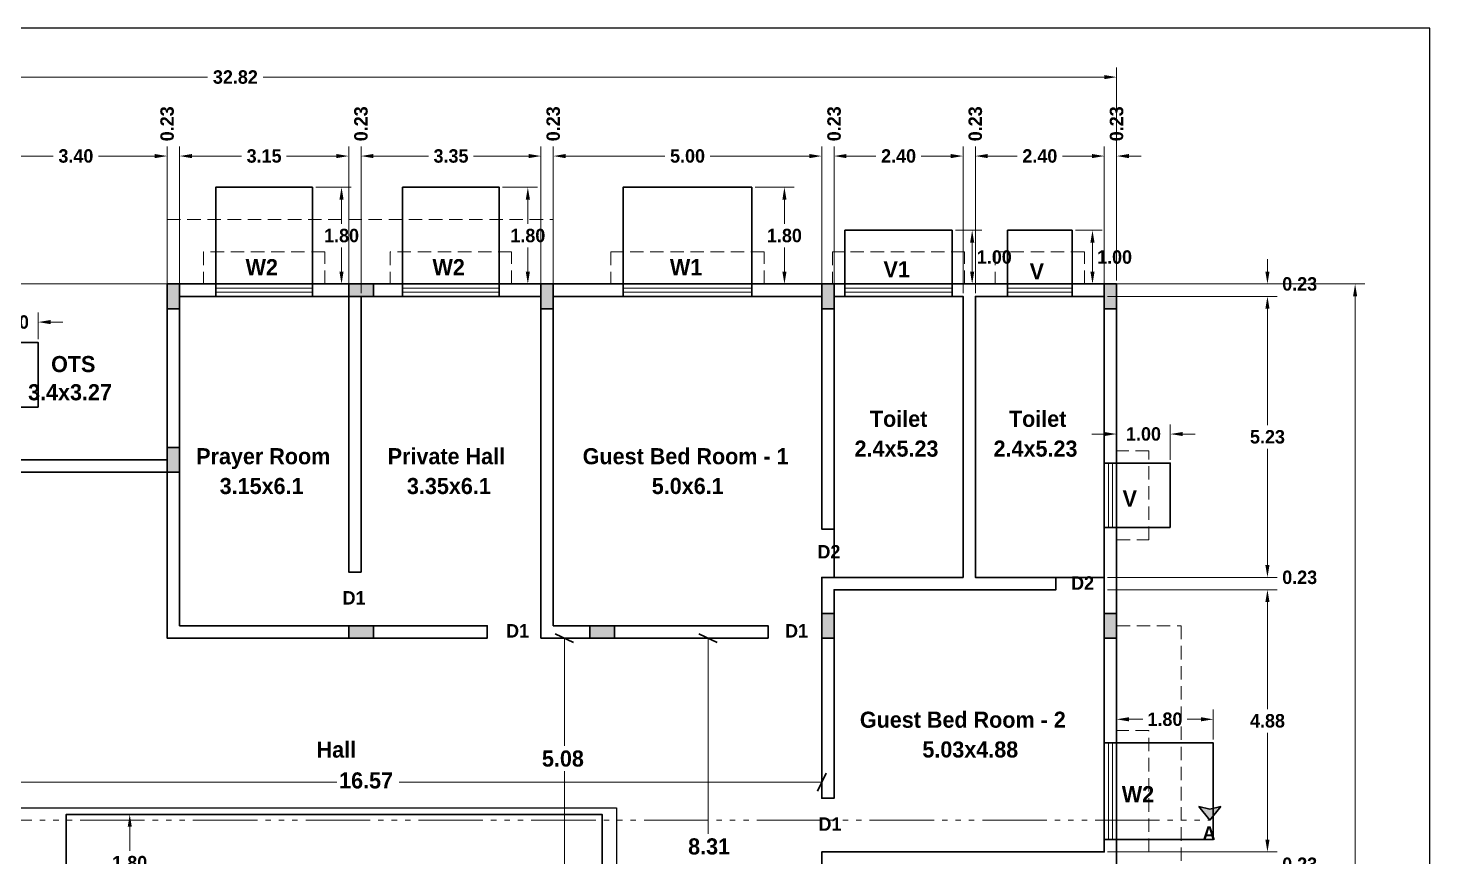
# Model space of a CAD drawing. Header units: metres. Extents: x 596 to 685, y 363 to 505.
# Drawn here: x 618.02 to 644.13, y 453.67 to 469.09 of the extents above; entities that cross this region are included whole.
import ezdxf

# ---------------------------------------------------------------- set-up
doc = ezdxf.new("R2010")
doc.units = ezdxf.units.M
doc.header["$MEASUREMENT"] = 0
doc.linetypes.add('ACAD_ISO06W100', pattern=[36, 24, -3, 0, -3, 0, -3, 0, -3])
doc.linetypes.add('DASHED2', pattern=[0.375, 0.25, -0.125])
for name, color, linetype in [('BLK_1_FLOOR', 63, 'Continuous'), ('BLK_1_FLR_0_ACROOM_2_LIGHT_VENTILATION_1', 1, 'Continuous'), ('BLK_1_FLR_0_ACROOM_3_LIGHT_VENTILATION_1', 1, 'Continuous'), ('BLK_1_FLR_0_ACROOM_7_LIGHT_VENTILATION_1', 1, 'Continuous'), ('BLK_1_FLR_0_BLT_UP_AREA', 1, 'Continuous'), ('BLK_1_FLR_0_CARPET_AREA', 1, 'Continuous'), ('BLK_1_FLR_0_ROOF_AREA', 54, 'Continuous'), ('BLK_1_FLR_0_ROOM_2_LIGHT_VENTILATION_1', 1, 'Continuous'), ('BLK_1_FLR_0_ROOM_3_LIGHT_VENTILATION_1', 1, 'Continuous'), ('BLK_1_FLR_0_UNITFA_1', 234, 'Continuous'), ('BLK_1_FLR_0_WC_BATH', 3, 'Continuous'), ('DIST_EXIT', 7, 'Continuous')]:
    doc.layers.add(name, color=color, linetype=linetype)
doc.styles.add('century', font='GOTHICB.TTF')
doc.styles.add('century Bold', font='GOTHICB.TTF', dxfattribs={"height": 9})
doc.dimstyles.get("Standard").update_dxf_attribs({"dimtxt": 0.25, "dimasz": 0.23, "dimexe": 0.18, "dimexo": 0.0625, "dimgap": 0.09, "dimtad": 0, "dimtih": 1, "dimtoh": 1, "dimzin": 0, "dimdsep": 46, "dimtxsty": 'century', "dimcen": 0.09, "dimadec": 0, "dimazin": 0, "dimtfac": 1, "dimtofl": 0, "dimtmove": 0, "dimatfit": 3, "dimfxl": 0, "dimtolj": 1, "dimtzin": 0, "dimlwd": 18, "dimlwe": 5, "dimarcsym": 0})

# ---------------------------------------------------------------- blocks, each defined once
blk = doc.blocks.new('*D40')
at = {"color": 0, "lineweight": 5}
for p, q in [((617.211, 463.304), (617.211, 463.802)), ((618.211, 463.304), (618.211, 463.802))]:
    blk.add_line(p, q, dxfattribs=at)
at = {"color": 0, "lineweight": 18}
for p, q in [((616.981, 463.622), (616.751, 463.622)), ((618.441, 463.622), (618.671, 463.622))]:
    blk.add_line(p, q, dxfattribs=at)
at = {"color": 0, "lineweight": 30}
for points in [[(616.981, 463.661), (616.981, 463.584), (617.211, 463.622)], [(618.441, 463.661), (618.441, 463.584), (618.211, 463.622)]]:
    blk.add_solid(points, dxfattribs=at)
at = {"layer": 'Defpoints', "color": 0, "lineweight": 30}
for p in [(618.211, 463.622), (617.211, 463.241), (618.211, 463.241)]:
    blk.add_point(p, dxfattribs=at)
at = {"color": 0, "lineweight": 30, "insert": (617.711, 463.622), "char_height": 0.25, "attachment_point": 5, "style": 'century'}
blk.add_mtext('\\A1;1.00', dxfattribs=at)
blk = doc.blocks.new('*D41')
at = {"layer": 'BLK_1_FLR_0_ROOM_2_LIGHT_VENTILATION_1', "color": 0, "lineweight": 5}
for p, q in [((623.378, 466.131), (624.038, 466.131)), ((623.378, 464.331), (624.038, 464.331))]:
    blk.add_line(p, q, dxfattribs=at)
at = {"layer": 'BLK_1_FLR_0_ROOM_2_LIGHT_VENTILATION_1', "color": 0, "lineweight": 18}
for p, q in [((623.858, 465.901), (623.858, 465.452)), ((623.858, 464.561), (623.858, 465.009))]:
    blk.add_line(p, q, dxfattribs=at)
at = {"layer": 'BLK_1_FLR_0_ROOM_2_LIGHT_VENTILATION_1', "color": 0, "lineweight": 30}
for points in [[(623.819, 465.901), (623.896, 465.901), (623.858, 466.131)], [(623.819, 464.561), (623.896, 464.561), (623.858, 464.331)]]:
    blk.add_solid(points, dxfattribs=at)
at = {"layer": 'Defpoints', "color": 0, "lineweight": 30}
for p in [(623.316, 466.131), (623.316, 464.331), (623.858, 464.331)]:
    blk.add_point(p, dxfattribs=at)
at = {"layer": 'BLK_1_FLR_0_ROOM_2_LIGHT_VENTILATION_1', "color": 0, "lineweight": 30, "insert": (623.858, 465.231), "char_height": 0.25, "attachment_point": 5, "style": 'century'}
blk.add_mtext('\\A1;1.80', dxfattribs=at)
blk = doc.blocks.new('*D42')
at = {"layer": 'BLK_1_FLR_0_ROOM_3_LIGHT_VENTILATION_1', "color": 0, "lineweight": 5}
for p, q in [((626.858, 466.131), (627.507, 466.131)), ((626.858, 464.331), (627.507, 464.331))]:
    blk.add_line(p, q, dxfattribs=at)
at = {"layer": 'BLK_1_FLR_0_ROOM_3_LIGHT_VENTILATION_1', "color": 0, "lineweight": 18}
for p, q in [((627.327, 465.901), (627.327, 465.452)), ((627.327, 464.561), (627.327, 465.009))]:
    blk.add_line(p, q, dxfattribs=at)
at = {"layer": 'BLK_1_FLR_0_ROOM_3_LIGHT_VENTILATION_1', "color": 0, "lineweight": 30}
for points in [[(627.289, 465.901), (627.366, 465.901), (627.327, 466.131)], [(627.289, 464.561), (627.366, 464.561), (627.327, 464.331)]]:
    blk.add_solid(points, dxfattribs=at)
at = {"layer": 'Defpoints', "color": 0, "lineweight": 30}
for p in [(626.796, 466.131), (626.796, 464.331), (627.327, 464.331)]:
    blk.add_point(p, dxfattribs=at)
at = {"layer": 'BLK_1_FLR_0_ROOM_3_LIGHT_VENTILATION_1', "color": 0, "lineweight": 30, "insert": (627.327, 465.231), "char_height": 0.25, "attachment_point": 5, "style": 'century'}
blk.add_mtext('\\A1;1.80', dxfattribs=at)
blk = doc.blocks.new('*D43')
at = {"layer": 'BLK_1_FLR_0_ACROOM_2_LIGHT_VENTILATION_1', "color": 0, "lineweight": 5}
for p, q in [((631.563, 466.131), (632.285, 466.131)), ((631.563, 464.331), (632.285, 464.331))]:
    blk.add_line(p, q, dxfattribs=at)
at = {"layer": 'BLK_1_FLR_0_ACROOM_2_LIGHT_VENTILATION_1', "color": 0, "lineweight": 18}
for p, q in [((632.105, 465.901), (632.105, 465.452)), ((632.105, 464.561), (632.105, 465.009))]:
    blk.add_line(p, q, dxfattribs=at)
at = {"layer": 'BLK_1_FLR_0_ACROOM_2_LIGHT_VENTILATION_1', "color": 0, "lineweight": 30}
for points in [[(632.067, 465.901), (632.144, 465.901), (632.105, 466.131)], [(632.067, 464.561), (632.144, 464.561), (632.105, 464.331)]]:
    blk.add_solid(points, dxfattribs=at)
at = {"layer": 'Defpoints', "color": 0, "lineweight": 30}
for p in [(631.501, 466.131), (631.501, 464.331), (632.105, 464.331)]:
    blk.add_point(p, dxfattribs=at)
at = {"layer": 'BLK_1_FLR_0_ACROOM_2_LIGHT_VENTILATION_1', "color": 0, "lineweight": 30, "insert": (632.105, 465.231), "char_height": 0.25, "attachment_point": 5, "style": 'century'}
blk.add_mtext('\\A1;1.80', dxfattribs=at)
blk = doc.blocks.new('*D44')
at = {"color": 0, "lineweight": 5}
for p, q in [((635.293, 465.331), (635.781, 465.331)), ((635.293, 464.331), (635.781, 464.331))]:
    blk.add_line(p, q, dxfattribs=at)
at = {"color": 0, "lineweight": 18}
blk.add_line((635.601, 464.561), (635.601, 465.101), dxfattribs=at)
at = {"color": 0, "lineweight": 30}
for points in [[(635.563, 465.101), (635.64, 465.101), (635.601, 465.331)], [(635.563, 464.561), (635.64, 464.561), (635.601, 464.331)]]:
    blk.add_solid(points, dxfattribs=at)
at = {"layer": 'Defpoints', "color": 0, "lineweight": 30}
for p in [(635.231, 465.331), (635.231, 464.331), (635.601, 464.331)]:
    blk.add_point(p, dxfattribs=at)
at = {"color": 0, "lineweight": 30, "insert": (636.013, 464.831), "char_height": 0.25, "attachment_point": 5, "style": 'century'}
blk.add_mtext('\\A1;1.00', dxfattribs=at)
blk = doc.blocks.new('*D45')
at = {"color": 0, "lineweight": 5}
for p, q in [((637.523, 465.331), (638.022, 465.331)), ((637.523, 464.331), (638.022, 464.331))]:
    blk.add_line(p, q, dxfattribs=at)
at = {"color": 0, "lineweight": 18}
blk.add_line((637.842, 464.561), (637.842, 465.101), dxfattribs=at)
at = {"color": 0, "lineweight": 30}
for points in [[(637.803, 465.101), (637.88, 465.101), (637.842, 465.331)], [(637.803, 464.561), (637.88, 464.561), (637.842, 464.331)]]:
    blk.add_solid(points, dxfattribs=at)
at = {"layer": 'Defpoints', "color": 0, "lineweight": 30}
for p in [(637.461, 465.331), (637.461, 464.331), (637.842, 464.331)]:
    blk.add_point(p, dxfattribs=at)
at = {"color": 0, "lineweight": 30, "insert": (638.253, 464.831), "char_height": 0.25, "attachment_point": 5, "style": 'century'}
blk.add_mtext('\\A1;1.00', dxfattribs=at)
blk = doc.blocks.new('*D46')
at = {"color": 0, "lineweight": 5}
for p, q in [((638.291, 461.061), (638.291, 461.719)), ((639.291, 461.061), (639.291, 461.719))]:
    blk.add_line(p, q, dxfattribs=at)
at = {"color": 0, "lineweight": 18}
for p, q in [((638.061, 461.539), (637.831, 461.539)), ((639.521, 461.539), (639.751, 461.539))]:
    blk.add_line(p, q, dxfattribs=at)
at = {"color": 0, "lineweight": 30}
for points in [[(638.061, 461.577), (638.061, 461.501), (638.291, 461.539)], [(639.521, 461.577), (639.521, 461.501), (639.291, 461.539)]]:
    blk.add_solid(points, dxfattribs=at)
at = {"layer": 'Defpoints', "color": 0, "lineweight": 30}
for p in [(639.291, 461.539), (638.291, 460.998), (639.291, 460.998)]:
    blk.add_point(p, dxfattribs=at)
at = {"color": 0, "lineweight": 30, "insert": (638.791, 461.539), "char_height": 0.25, "attachment_point": 5, "style": 'century'}
blk.add_mtext('\\A1;1.00', dxfattribs=at)
blk = doc.blocks.new('*D47')
at = {"layer": 'BLK_1_FLR_0_ACROOM_3_LIGHT_VENTILATION_1', "color": 0, "lineweight": 5}
for p, q in [((638.291, 455.853), (638.291, 456.41)), ((640.091, 455.853), (640.091, 456.41))]:
    blk.add_line(p, q, dxfattribs=at)
at = {"layer": 'BLK_1_FLR_0_ACROOM_3_LIGHT_VENTILATION_1', "color": 0, "lineweight": 18}
for p, q in [((638.521, 456.23), (638.78, 456.23)), ((639.861, 456.23), (639.602, 456.23))]:
    blk.add_line(p, q, dxfattribs=at)
at = {"layer": 'BLK_1_FLR_0_ACROOM_3_LIGHT_VENTILATION_1', "color": 0, "lineweight": 30}
for points in [[(638.521, 456.269), (638.521, 456.192), (638.291, 456.23)], [(639.861, 456.269), (639.861, 456.192), (640.091, 456.23)]]:
    blk.add_solid(points, dxfattribs=at)
at = {"layer": 'Defpoints', "color": 0, "lineweight": 30}
for p in [(640.091, 456.23), (638.291, 455.791), (640.091, 455.791)]:
    blk.add_point(p, dxfattribs=at)
at = {"layer": 'BLK_1_FLR_0_ACROOM_3_LIGHT_VENTILATION_1', "color": 0, "lineweight": 30, "insert": (639.191, 456.23), "char_height": 0.25, "attachment_point": 5, "style": 'century'}
blk.add_mtext('\\A1;1.80', dxfattribs=at)
blk = doc.blocks.new('*D78')
at = {"layer": 'BLK_1_FLR_0_ACROOM_7_LIGHT_VENTILATION_1', "color": 0, "lineweight": 5}
for p, q in [((619.91, 454.461), (619.734, 454.461)), ((619.91, 452.661), (619.734, 452.661))]:
    blk.add_line(p, q, dxfattribs=at)
at = {"layer": 'BLK_1_FLR_0_ACROOM_7_LIGHT_VENTILATION_1', "color": 0, "lineweight": 18}
for p, q in [((619.914, 454.231), (619.914, 453.782)), ((619.914, 452.891), (619.914, 453.339))]:
    blk.add_line(p, q, dxfattribs=at)
at = {"layer": 'BLK_1_FLR_0_ACROOM_7_LIGHT_VENTILATION_1', "color": 0, "lineweight": 30}
for points in [[(619.876, 454.231), (619.952, 454.231), (619.914, 454.461)], [(619.876, 452.891), (619.952, 452.891), (619.914, 452.661)]]:
    blk.add_solid(points, dxfattribs=at)
at = {"layer": 'Defpoints', "color": 0, "lineweight": 30}
for p in [(619.914, 454.461), (619.972, 454.461), (619.972, 452.661)]:
    blk.add_point(p, dxfattribs=at)
at = {"layer": 'BLK_1_FLR_0_ACROOM_7_LIGHT_VENTILATION_1', "color": 0, "lineweight": 30, "insert": (619.914, 453.561), "char_height": 0.25, "attachment_point": 5, "style": 'century'}
blk.add_mtext('\\A1;1.80', dxfattribs=at)
blk = doc.blocks.new('*D112')
at = {"color": 0, "lineweight": 5}
for p, q in [((617.211, 464.393), (617.211, 466.892)), ((620.611, 464.393), (620.611, 466.892))]:
    blk.add_line(p, q, dxfattribs=at)
at = {"color": 0, "lineweight": 18}
for p, q in [((617.441, 466.712), (618.49, 466.712)), ((620.381, 466.712), (619.332, 466.712))]:
    blk.add_line(p, q, dxfattribs=at)
at = {"color": 0, "lineweight": 30}
for points in [[(617.441, 466.75), (617.441, 466.673), (617.211, 466.712)], [(620.381, 466.75), (620.381, 466.673), (620.611, 466.712)]]:
    blk.add_solid(points, dxfattribs=at)
at = {"layer": 'Defpoints', "color": 0, "lineweight": 30}
for p in [(620.611, 466.712), (617.211, 464.331), (620.611, 464.331)]:
    blk.add_point(p, dxfattribs=at)
at = {"color": 0, "lineweight": 30, "insert": (618.911, 466.712), "char_height": 0.25, "attachment_point": 5, "style": 'century'}
blk.add_mtext('\\A1;3.40', dxfattribs=at)
blk = doc.blocks.new('*D113')
at = {"color": 0, "lineweight": 5}
for p, q in [((620.611, 464.163), (620.611, 466.892)), ((620.841, 464.163), (620.841, 466.892))]:
    blk.add_line(p, q, dxfattribs=at)
at = {"color": 0, "lineweight": 18}
for p, q in [((620.381, 466.712), (620.151, 466.712)), ((621.071, 466.712), (621.301, 466.712))]:
    blk.add_line(p, q, dxfattribs=at)
at = {"color": 0, "lineweight": 30}
for points in [[(620.381, 466.75), (620.381, 466.673), (620.611, 466.712)], [(621.071, 466.75), (621.071, 466.673), (620.841, 466.712)]]:
    blk.add_solid(points, dxfattribs=at)
at = {"layer": 'Defpoints', "color": 0, "lineweight": 30}
for p in [(620.611, 466.712), (620.611, 464.101), (620.841, 464.101)]:
    blk.add_point(p, dxfattribs=at)
at = {"color": 0, "lineweight": 30, "insert": (620.611, 467.312), "char_height": 0.25, "attachment_point": 5, "rotation": 90, "style": 'century'}
blk.add_mtext('\\A1;0.23', dxfattribs=at)
blk = doc.blocks.new('*D114')
at = {"color": 0, "lineweight": 5}
for p, q in [((620.841, 464.163), (620.841, 466.892)), ((623.991, 464.163), (623.991, 466.892))]:
    blk.add_line(p, q, dxfattribs=at)
at = {"color": 0, "lineweight": 18}
for p, q in [((621.071, 466.712), (621.998, 466.712)), ((623.761, 466.712), (622.834, 466.712))]:
    blk.add_line(p, q, dxfattribs=at)
at = {"color": 0, "lineweight": 30}
for points in [[(621.071, 466.75), (621.071, 466.673), (620.841, 466.712)], [(623.761, 466.75), (623.761, 466.673), (623.991, 466.712)]]:
    blk.add_solid(points, dxfattribs=at)
at = {"layer": 'Defpoints', "color": 0, "lineweight": 30}
for p in [(623.991, 466.712), (620.841, 464.101), (623.991, 464.101)]:
    blk.add_point(p, dxfattribs=at)
at = {"color": 0, "lineweight": 30, "insert": (622.416, 466.712), "char_height": 0.25, "attachment_point": 5, "style": 'century'}
blk.add_mtext('\\A1;3.15', dxfattribs=at)
blk = doc.blocks.new('*D115')
at = {"color": 0, "lineweight": 5}
for p, q in [((623.991, 464.163), (623.991, 466.892)), ((624.221, 464.163), (624.221, 466.892))]:
    blk.add_line(p, q, dxfattribs=at)
at = {"color": 0, "lineweight": 18}
for p, q in [((623.761, 466.712), (623.531, 466.712)), ((624.451, 466.712), (624.681, 466.712))]:
    blk.add_line(p, q, dxfattribs=at)
at = {"color": 0, "lineweight": 30}
for points in [[(623.761, 466.75), (623.761, 466.673), (623.991, 466.712)], [(624.451, 466.75), (624.451, 466.673), (624.221, 466.712)]]:
    blk.add_solid(points, dxfattribs=at)
at = {"layer": 'Defpoints', "color": 0, "lineweight": 30}
for p in [(624.221, 466.712), (623.991, 464.101), (624.221, 464.101)]:
    blk.add_point(p, dxfattribs=at)
at = {"color": 0, "lineweight": 30, "insert": (624.221, 467.312), "char_height": 0.25, "attachment_point": 5, "rotation": 90, "style": 'century'}
blk.add_mtext('\\A1;0.23', dxfattribs=at)
blk = doc.blocks.new('*D116')
at = {"color": 0, "lineweight": 5}
for p, q in [((624.221, 464.163), (624.221, 466.892)), ((627.571, 464.163), (627.571, 466.892))]:
    blk.add_line(p, q, dxfattribs=at)
at = {"color": 0, "lineweight": 18}
for p, q in [((624.451, 466.712), (625.478, 466.712)), ((627.341, 466.712), (626.314, 466.712))]:
    blk.add_line(p, q, dxfattribs=at)
at = {"color": 0, "lineweight": 30}
for points in [[(624.451, 466.75), (624.451, 466.673), (624.221, 466.712)], [(627.341, 466.75), (627.341, 466.673), (627.571, 466.712)]]:
    blk.add_solid(points, dxfattribs=at)
at = {"layer": 'Defpoints', "color": 0, "lineweight": 30}
for p in [(627.571, 466.712), (624.221, 464.101), (627.571, 464.101)]:
    blk.add_point(p, dxfattribs=at)
at = {"color": 0, "lineweight": 30, "insert": (625.896, 466.712), "char_height": 0.25, "attachment_point": 5, "style": 'century'}
blk.add_mtext('\\A1;3.35', dxfattribs=at)
blk = doc.blocks.new('*D117')
at = {"color": 0, "lineweight": 5}
for p, q in [((627.571, 464.163), (627.571, 466.892)), ((627.801, 464.163), (627.801, 466.892))]:
    blk.add_line(p, q, dxfattribs=at)
at = {"color": 0, "lineweight": 18}
for p, q in [((627.341, 466.712), (627.111, 466.712)), ((628.031, 466.712), (628.261, 466.712))]:
    blk.add_line(p, q, dxfattribs=at)
at = {"color": 0, "lineweight": 30}
for points in [[(627.341, 466.75), (627.341, 466.673), (627.571, 466.712)], [(628.031, 466.75), (628.031, 466.673), (627.801, 466.712)]]:
    blk.add_solid(points, dxfattribs=at)
at = {"layer": 'Defpoints', "color": 0, "lineweight": 30}
for p in [(627.801, 466.712), (627.571, 464.101), (627.801, 464.101)]:
    blk.add_point(p, dxfattribs=at)
at = {"color": 0, "lineweight": 30, "insert": (627.801, 467.312), "char_height": 0.25, "attachment_point": 5, "rotation": 90, "style": 'century'}
blk.add_mtext('\\A1;0.23', dxfattribs=at)
blk = doc.blocks.new('*D118')
at = {"color": 0, "lineweight": 5}
for p, q in [((627.801, 464.163), (627.801, 466.892)), ((632.801, 464.163), (632.801, 466.892))]:
    blk.add_line(p, q, dxfattribs=at)
at = {"color": 0, "lineweight": 18}
for p, q in [((628.031, 466.712), (629.879, 466.712)), ((632.571, 466.712), (630.723, 466.712))]:
    blk.add_line(p, q, dxfattribs=at)
at = {"color": 0, "lineweight": 30}
for points in [[(628.031, 466.75), (628.031, 466.673), (627.801, 466.712)], [(632.571, 466.75), (632.571, 466.673), (632.801, 466.712)]]:
    blk.add_solid(points, dxfattribs=at)
at = {"layer": 'Defpoints', "color": 0, "lineweight": 30}
for p in [(632.801, 466.712), (627.801, 464.101), (632.801, 464.101)]:
    blk.add_point(p, dxfattribs=at)
at = {"color": 0, "lineweight": 30, "insert": (630.301, 466.712), "char_height": 0.25, "attachment_point": 5, "style": 'century'}
blk.add_mtext('\\A1;5.00', dxfattribs=at)
blk = doc.blocks.new('*D119')
at = {"color": 0, "lineweight": 5}
for p, q in [((632.801, 464.163), (632.801, 466.892)), ((633.031, 464.163), (633.031, 466.892))]:
    blk.add_line(p, q, dxfattribs=at)
at = {"color": 0, "lineweight": 18}
for p, q in [((632.571, 466.712), (632.341, 466.712)), ((633.261, 466.712), (633.491, 466.712))]:
    blk.add_line(p, q, dxfattribs=at)
at = {"color": 0, "lineweight": 30}
for points in [[(632.571, 466.75), (632.571, 466.673), (632.801, 466.712)], [(633.261, 466.75), (633.261, 466.673), (633.031, 466.712)]]:
    blk.add_solid(points, dxfattribs=at)
at = {"layer": 'Defpoints', "color": 0, "lineweight": 30}
for p in [(633.031, 466.712), (632.801, 464.101), (633.031, 464.101)]:
    blk.add_point(p, dxfattribs=at)
at = {"color": 0, "lineweight": 30, "insert": (633.031, 467.312), "char_height": 0.25, "attachment_point": 5, "rotation": 90, "style": 'century'}
blk.add_mtext('\\A1;0.23', dxfattribs=at)
blk = doc.blocks.new('*D120')
at = {"color": 0, "lineweight": 5}
for p, q in [((633.031, 464.163), (633.031, 466.892)), ((635.431, 464.163), (635.431, 466.892))]:
    blk.add_line(p, q, dxfattribs=at)
at = {"color": 0, "lineweight": 18}
for p, q in [((633.261, 466.712), (633.808, 466.712)), ((635.201, 466.712), (634.653, 466.712))]:
    blk.add_line(p, q, dxfattribs=at)
at = {"color": 0, "lineweight": 30}
for points in [[(633.261, 466.75), (633.261, 466.673), (633.031, 466.712)], [(635.201, 466.75), (635.201, 466.673), (635.431, 466.712)]]:
    blk.add_solid(points, dxfattribs=at)
at = {"layer": 'Defpoints', "color": 0, "lineweight": 30}
for p in [(635.431, 466.712), (633.031, 464.101), (635.431, 464.101)]:
    blk.add_point(p, dxfattribs=at)
at = {"color": 0, "lineweight": 30, "insert": (634.231, 466.712), "char_height": 0.25, "attachment_point": 5, "style": 'century'}
blk.add_mtext('\\A1;2.40', dxfattribs=at)
blk = doc.blocks.new('*D121')
at = {"color": 0, "lineweight": 5}
for p, q in [((635.431, 464.163), (635.431, 466.892)), ((635.661, 464.163), (635.661, 466.892))]:
    blk.add_line(p, q, dxfattribs=at)
at = {"color": 0, "lineweight": 18}
for p, q in [((635.201, 466.712), (634.971, 466.712)), ((635.891, 466.712), (636.121, 466.712))]:
    blk.add_line(p, q, dxfattribs=at)
at = {"color": 0, "lineweight": 30}
for points in [[(635.201, 466.75), (635.201, 466.673), (635.431, 466.712)], [(635.891, 466.75), (635.891, 466.673), (635.661, 466.712)]]:
    blk.add_solid(points, dxfattribs=at)
at = {"layer": 'Defpoints', "color": 0, "lineweight": 30}
for p in [(635.661, 466.712), (635.431, 464.101), (635.661, 464.101)]:
    blk.add_point(p, dxfattribs=at)
at = {"color": 0, "lineweight": 30, "insert": (635.661, 467.312), "char_height": 0.25, "attachment_point": 5, "rotation": 90, "style": 'century'}
blk.add_mtext('\\A1;0.23', dxfattribs=at)
blk = doc.blocks.new('*D122')
at = {"color": 0, "lineweight": 5}
for p, q in [((635.661, 464.163), (635.661, 466.892)), ((638.061, 464.163), (638.061, 466.892))]:
    blk.add_line(p, q, dxfattribs=at)
at = {"color": 0, "lineweight": 18}
for p, q in [((635.891, 466.712), (636.438, 466.712)), ((637.831, 466.712), (637.283, 466.712))]:
    blk.add_line(p, q, dxfattribs=at)
at = {"color": 0, "lineweight": 30}
for points in [[(635.891, 466.75), (635.891, 466.673), (635.661, 466.712)], [(637.831, 466.75), (637.831, 466.673), (638.061, 466.712)]]:
    blk.add_solid(points, dxfattribs=at)
at = {"layer": 'Defpoints', "color": 0, "lineweight": 30}
for p in [(638.061, 466.712), (635.661, 464.101), (638.061, 464.101)]:
    blk.add_point(p, dxfattribs=at)
at = {"color": 0, "lineweight": 30, "insert": (636.861, 466.712), "char_height": 0.25, "attachment_point": 5, "style": 'century'}
blk.add_mtext('\\A1;2.40', dxfattribs=at)
blk = doc.blocks.new('*D123')
at = {"color": 0, "lineweight": 5}
for p, q in [((638.061, 464.393), (638.061, 466.892)), ((638.291, 464.393), (638.291, 466.892))]:
    blk.add_line(p, q, dxfattribs=at)
at = {"color": 0, "lineweight": 18}
for p, q in [((637.831, 466.712), (637.601, 466.712)), ((638.521, 466.712), (638.751, 466.712))]:
    blk.add_line(p, q, dxfattribs=at)
at = {"color": 0, "lineweight": 30}
for points in [[(637.831, 466.75), (637.831, 466.673), (638.061, 466.712)], [(638.521, 466.75), (638.521, 466.673), (638.291, 466.712)]]:
    blk.add_solid(points, dxfattribs=at)
at = {"layer": 'Defpoints', "color": 0, "lineweight": 30}
for p in [(638.291, 466.712), (638.061, 464.331), (638.291, 464.331)]:
    blk.add_point(p, dxfattribs=at)
at = {"color": 0, "lineweight": 30, "insert": (638.291, 467.312), "char_height": 0.25, "attachment_point": 5, "rotation": 90, "style": 'century'}
blk.add_mtext('\\A1;0.23', dxfattribs=at)
blk = doc.blocks.new('*D124')
at = {"color": 0, "lineweight": 5}
for p, q in [((605.471, 464.393), (605.471, 468.361)), ((638.291, 464.393), (638.291, 468.361))]:
    blk.add_line(p, q, dxfattribs=at)
at = {"color": 0, "lineweight": 18}
for p, q in [((605.701, 468.181), (621.365, 468.181)), ((638.061, 468.181), (622.397, 468.181))]:
    blk.add_line(p, q, dxfattribs=at)
at = {"color": 0, "lineweight": 30}
for points in [[(605.701, 468.219), (605.701, 468.142), (605.471, 468.181)], [(638.061, 468.219), (638.061, 468.142), (638.291, 468.181)]]:
    blk.add_solid(points, dxfattribs=at)
at = {"layer": 'Defpoints', "color": 0, "lineweight": 30}
for p in [(638.291, 468.181), (605.471, 464.331), (638.291, 464.331)]:
    blk.add_point(p, dxfattribs=at)
at = {"color": 0, "lineweight": 30, "insert": (621.881, 468.181), "char_height": 0.25, "attachment_point": 5, "style": 'century'}
blk.add_mtext('\\A1;32.82', dxfattribs=at)
blk = doc.blocks.new('*D125')
at = {"color": 0, "lineweight": 18}
for p, q in [((641.1, 464.561), (641.1, 464.791)), ((641.1, 463.871), (641.1, 463.641))]:
    blk.add_line(p, q, dxfattribs=at)
at = {"color": 0, "lineweight": 5}
for p, q in [((638.123, 464.331), (641.28, 464.331)), ((638.123, 464.101), (641.28, 464.101))]:
    blk.add_line(p, q, dxfattribs=at)
at = {"color": 0, "lineweight": 30}
for points in [[(641.061, 464.561), (641.138, 464.561), (641.1, 464.331)], [(641.061, 463.871), (641.138, 463.871), (641.1, 464.101)]]:
    blk.add_solid(points, dxfattribs=at)
at = {"layer": 'Defpoints', "color": 0, "lineweight": 30}
for p in [(638.061, 464.331), (641.1, 464.331), (638.061, 464.101)]:
    blk.add_point(p, dxfattribs=at)
at = {"color": 0, "lineweight": 30, "insert": (641.7, 464.331), "char_height": 0.25, "attachment_point": 5, "style": 'century'}
blk.add_mtext('\\A1;0.23', dxfattribs=at)
blk = doc.blocks.new('*D126')
at = {"color": 0, "lineweight": 5}
for p, q in [((638.123, 464.101), (641.28, 464.101)), ((638.123, 458.871), (641.28, 458.871))]:
    blk.add_line(p, q, dxfattribs=at)
at = {"color": 0, "lineweight": 18}
for p, q in [((641.1, 463.871), (641.1, 461.707)), ((641.1, 459.101), (641.1, 461.264))]:
    blk.add_line(p, q, dxfattribs=at)
at = {"color": 0, "lineweight": 30}
for points in [[(641.061, 463.871), (641.138, 463.871), (641.1, 464.101)], [(641.061, 459.101), (641.138, 459.101), (641.1, 458.871)]]:
    blk.add_solid(points, dxfattribs=at)
at = {"layer": 'Defpoints', "color": 0, "lineweight": 30}
for p in [(638.061, 464.101), (638.061, 458.871), (641.1, 458.871)]:
    blk.add_point(p, dxfattribs=at)
at = {"color": 0, "lineweight": 30, "insert": (641.1, 461.486), "char_height": 0.25, "attachment_point": 5, "style": 'century'}
blk.add_mtext('\\A1;5.23', dxfattribs=at)
blk = doc.blocks.new('*D127')
at = {"color": 0, "lineweight": 18}
for p, q in [((641.1, 459.101), (641.1, 459.331)), ((641.1, 458.411), (641.1, 458.181))]:
    blk.add_line(p, q, dxfattribs=at)
at = {"color": 0, "lineweight": 5}
for p, q in [((638.123, 458.871), (641.28, 458.871)), ((638.123, 458.641), (641.28, 458.641))]:
    blk.add_line(p, q, dxfattribs=at)
at = {"color": 0, "lineweight": 30}
for points in [[(641.061, 459.101), (641.138, 459.101), (641.1, 458.871)], [(641.061, 458.411), (641.138, 458.411), (641.1, 458.641)]]:
    blk.add_solid(points, dxfattribs=at)
at = {"layer": 'Defpoints', "color": 0, "lineweight": 30}
for p in [(638.061, 458.871), (641.1, 458.871), (638.061, 458.641)]:
    blk.add_point(p, dxfattribs=at)
at = {"color": 0, "lineweight": 30, "insert": (641.7, 458.871), "char_height": 0.25, "attachment_point": 5, "style": 'century'}
blk.add_mtext('\\A1;0.23', dxfattribs=at)
blk = doc.blocks.new('*D128')
at = {"color": 0, "lineweight": 5}
for p, q in [((638.123, 458.641), (641.28, 458.641)), ((638.123, 453.761), (641.28, 453.761))]:
    blk.add_line(p, q, dxfattribs=at)
at = {"color": 0, "lineweight": 18}
for p, q in [((641.1, 458.411), (641.1, 456.422)), ((641.1, 453.991), (641.1, 455.979))]:
    blk.add_line(p, q, dxfattribs=at)
at = {"color": 0, "lineweight": 30}
for points in [[(641.061, 458.411), (641.138, 458.411), (641.1, 458.641)], [(641.061, 453.991), (641.138, 453.991), (641.1, 453.761)]]:
    blk.add_solid(points, dxfattribs=at)
at = {"layer": 'Defpoints', "color": 0, "lineweight": 30}
for p in [(638.061, 458.641), (638.061, 453.761), (641.1, 453.761)]:
    blk.add_point(p, dxfattribs=at)
at = {"color": 0, "lineweight": 30, "insert": (641.1, 456.201), "char_height": 0.25, "attachment_point": 5, "style": 'century'}
blk.add_mtext('\\A1;4.88', dxfattribs=at)
blk = doc.blocks.new('*D129')
at = {"color": 0, "lineweight": 18}
for p, q in [((641.1, 453.991), (641.1, 454.221)), ((641.1, 453.301), (641.1, 453.071))]:
    blk.add_line(p, q, dxfattribs=at)
at = {"color": 0, "lineweight": 5}
for p, q in [((638.123, 453.761), (641.28, 453.761)), ((638.123, 453.531), (641.28, 453.531))]:
    blk.add_line(p, q, dxfattribs=at)
at = {"color": 0, "lineweight": 30}
for points in [[(641.061, 453.991), (641.138, 453.991), (641.1, 453.761)], [(641.061, 453.301), (641.138, 453.301), (641.1, 453.531)]]:
    blk.add_solid(points, dxfattribs=at)
at = {"layer": 'Defpoints', "color": 0, "lineweight": 30}
for p in [(638.061, 453.761), (638.061, 453.531), (641.1, 453.531)]:
    blk.add_point(p, dxfattribs=at)
at = {"color": 0, "lineweight": 30, "insert": (641.7, 453.531), "char_height": 0.25, "attachment_point": 5, "style": 'century'}
blk.add_mtext('\\A1;0.23', dxfattribs=at)
blk = doc.blocks.new('*D138')
at = {"color": 0, "lineweight": 5}
for p, q in [((638.826, 464.331), (642.912, 464.331)), ((638.826, 440.211), (642.912, 440.211))]:
    blk.add_line(p, q, dxfattribs=at)
at = {"color": 0, "lineweight": 18}
for p, q in [((642.732, 464.101), (642.732, 452.491)), ((642.732, 440.441), (642.732, 452.05))]:
    blk.add_line(p, q, dxfattribs=at)
at = {"color": 0, "lineweight": 30}
for points in [[(642.694, 464.101), (642.77, 464.101), (642.732, 464.331)], [(642.694, 440.441), (642.77, 440.441), (642.732, 440.211)]]:
    blk.add_solid(points, dxfattribs=at)
at = {"layer": 'Defpoints', "color": 0, "lineweight": 30}
for p in [(638.763, 464.331), (638.763, 440.211), (642.732, 440.211)]:
    blk.add_point(p, dxfattribs=at)
at = {"color": 0, "lineweight": 30, "insert": (642.732, 452.271), "char_height": 0.25, "attachment_point": 5, "style": 'century'}
blk.add_mtext('\\A1;24.12', dxfattribs=at)

msp = doc.modelspace()

# ---------------------------------------------------------------- hatches: boundary and pattern name
at = {"lineweight": 30}
h = msp.add_hatch(color=256, dxfattribs=at)
h.dxf.hatch_style = 1
h.paths.add_polyline_path([(620.841, 464.331), (620.611, 464.331), (620.611, 463.871), (620.841, 463.871)])
h = msp.add_hatch(color=256, dxfattribs=at)
h.dxf.hatch_style = 1
h.paths.add_polyline_path([(624.451, 464.101), (624.451, 464.331), (623.991, 464.331), (623.991, 464.101)])
h = msp.add_hatch(color=256, dxfattribs=at)
h.dxf.hatch_style = 1
h.paths.add_polyline_path([(627.801, 464.331), (627.571, 464.331), (627.571, 463.871), (627.801, 463.871)])
h = msp.add_hatch(color=256, dxfattribs=at)
h.dxf.hatch_style = 1
h.paths.add_polyline_path([(633.031, 464.331), (632.801, 464.331), (632.801, 463.871), (633.031, 463.871)])
h = msp.add_hatch(color=256, dxfattribs=at)
h.dxf.hatch_style = 1
h.paths.add_polyline_path([(638.291, 464.331), (638.061, 464.331), (638.061, 463.871), (638.291, 463.871)])
h = msp.add_hatch(color=256, dxfattribs=at)
h.dxf.hatch_style = 1
h.paths.add_polyline_path([(620.841, 461.291), (620.611, 461.291), (620.611, 460.831), (620.841, 460.831)])
h = msp.add_hatch(color=256, dxfattribs=at)
h.dxf.hatch_style = 1
h.paths.add_polyline_path([(633.031, 458.201), (632.801, 458.201), (632.801, 457.741), (633.031, 457.741)])
h = msp.add_hatch(color=256, dxfattribs=at)
h.dxf.hatch_style = 1
h.paths.add_polyline_path([(638.291, 458.201), (638.061, 458.201), (638.061, 457.741), (638.291, 457.741)])
h = msp.add_hatch(color=256, dxfattribs=at)
h.dxf.hatch_style = 1
h.paths.add_polyline_path([(624.451, 457.741), (624.451, 457.971), (623.991, 457.971), (623.991, 457.741)])
h = msp.add_hatch(color=256, dxfattribs=at)
h.dxf.hatch_style = 1
h.paths.add_polyline_path([(628.941, 457.741), (628.941, 457.971), (628.481, 457.971), (628.481, 457.741)])
h = msp.add_hatch(color=256, dxfattribs=at)
h.dxf.hatch_style = 1
h.paths.add_polyline_path([(640.027, 454.356), (640.233, 454.61), (640.027, 454.556), (639.821, 454.61)])

# ---------------------------------------------------------------- linework, layer by layer
at = {"linetype": 'DASHED2', "lineweight": 9}
for p, q in [((623.546, 464.931), (621.286, 464.931)), ((621.286, 464.931), (621.286, 464.331)), ((623.546, 464.331), (623.546, 464.931)), ((627.026, 464.931), (624.766, 464.931)), ((624.766, 464.931), (624.766, 464.331)), ((627.026, 464.331), (627.026, 464.931)), ((631.731, 464.931), (628.871, 464.931)), ((628.871, 464.931), (628.871, 464.331)), ((631.731, 464.331), (631.731, 464.931)), ((635.461, 464.931), (633.001, 464.931)), ((633.001, 464.931), (633.001, 464.331)), ((635.461, 464.331), (635.461, 464.931)), ((637.691, 464.931), (636.031, 464.931)), ((636.031, 464.931), (636.031, 464.331)), ((637.691, 464.331), (637.691, 464.931)), ((638.891, 461.228), (638.291, 461.228)), ((638.891, 459.568), (638.891, 461.228)), ((638.291, 459.568), (638.891, 459.568)), ((638.891, 456.021), (638.291, 456.021)), ((638.891, 453.761), (638.891, 456.021)), ((638.291, 453.761), (638.891, 453.761))]:
    msp.add_line(p, q, dxfattribs=at)
at = {"lineweight": 5}
msp.add_line((617.211, 464.331), (620.611, 464.331), dxfattribs=at)
at = {"lineweight": 30}
for p, q in [((620.611, 461.061), (620.611, 464.331)), ((621.516, 464.101), (621.516, 464.331)), ((623.316, 464.331), (623.316, 464.101)), ((623.316, 464.331), (624.996, 464.331)), ((624.996, 464.101), (624.996, 464.331)), ((626.796, 464.331), (626.796, 464.101)), ((626.796, 464.331), (629.101, 464.331)), ((629.101, 464.101), (629.101, 464.331)), ((631.501, 464.331), (631.501, 464.101)), ((631.501, 464.331), (633.231, 464.331)), ((633.231, 464.101), (633.231, 464.331)), ((635.231, 464.331), (635.231, 464.101)), ((635.231, 464.331), (636.261, 464.331)), ((636.261, 464.101), (636.261, 464.331)), ((637.461, 464.331), (637.461, 464.101)), ((637.461, 464.331), (638.291, 464.331)), ((638.291, 464.331), (638.291, 460.998)), ((620.841, 457.971), (620.841, 464.101)), ((621.516, 464.101), (620.841, 464.101)), ((623.991, 464.101), (623.316, 464.101)), ((623.991, 458.971), (623.991, 464.101)), ((624.221, 464.101), (624.221, 458.971)), ((624.996, 464.101), (624.221, 464.101)), ((627.571, 464.101), (626.796, 464.101)), ((627.571, 457.741), (627.571, 464.101)), ((627.801, 464.101), (627.801, 457.971)), ((629.101, 464.101), (627.801, 464.101)), ((632.801, 464.101), (631.501, 464.101)), ((632.801, 459.771), (632.801, 464.101)), ((633.031, 464.101), (633.031, 459.771)), ((633.231, 464.101), (633.031, 464.101)), ((635.431, 464.101), (635.231, 464.101)), ((635.431, 458.871), (635.431, 464.101)), ((635.661, 464.101), (635.661, 458.871)), ((636.261, 464.101), (635.661, 464.101)), ((638.061, 464.101), (637.461, 464.101)), ((638.061, 460.998), (638.061, 464.101)), ((617.211, 461.061), (620.611, 461.061)), ((617.211, 460.831), (620.611, 460.831)), ((620.611, 460.831), (620.611, 457.741)), ((638.061, 460.998), (638.291, 460.998)), ((633.031, 459.771), (632.801, 459.771)), ((638.061, 458.871), (638.061, 459.798)), ((638.291, 459.798), (638.061, 459.798)), ((638.291, 459.798), (638.291, 455.791)), ((624.221, 458.971), (623.991, 458.971)), ((632.801, 457.971), (632.801, 458.871)), ((635.431, 458.871), (632.801, 458.871)), ((637.161, 458.871), (635.661, 458.871)), ((637.161, 458.641), (637.161, 458.871)), ((638.061, 458.871), (638.061, 455.791)), ((637.161, 458.641), (633.031, 458.641)), ((633.031, 458.641), (633.031, 454.761)), ((620.841, 457.971), (623.991, 457.971)), ((624.221, 457.971), (626.571, 457.971)), ((626.571, 457.971), (626.571, 457.741)), ((627.801, 457.971), (631.801, 457.971)), ((631.801, 457.971), (631.801, 457.741)), ((620.611, 457.741), (626.571, 457.741)), ((627.571, 457.741), (631.801, 457.741)), ((628.177, 457.659), (627.838, 457.822)), ((630.853, 457.659), (630.514, 457.822)), ((632.801, 457.741), (632.801, 454.761)), ((638.061, 455.791), (638.291, 455.791)), ((632.883, 455.23), (632.719, 454.891)), ((633.031, 454.761), (632.801, 454.761)), ((640.027, 454.356), (639.821, 454.61)), ((640.027, 454.556), (639.821, 454.61)), ((640.027, 454.356), (640.233, 454.61)), ((640.233, 454.61), (640.027, 454.556)), ((638.291, 453.991), (638.061, 453.991)), ((638.061, 453.991), (638.061, 453.761)), ((638.291, 453.991), (638.291, 453.096)), ((632.801, 453.761), (638.061, 453.761)), ((632.801, 453.761), (632.801, 451.631))]:
    msp.add_line(p, q, dxfattribs=at)
at = {"lineweight": 9}
for p, q in [((621.516, 464.331), (623.316, 464.331)), ((621.516, 464.255), (623.316, 464.255)), ((623.316, 464.177), (621.516, 464.177)), ((624.996, 464.331), (626.796, 464.331)), ((624.996, 464.255), (626.796, 464.255)), ((626.796, 464.177), (624.996, 464.177)), ((629.101, 464.331), (631.501, 464.331)), ((629.101, 464.255), (631.501, 464.255)), ((631.501, 464.177), (629.101, 464.177)), ((633.231, 464.331), (635.231, 464.331)), ((633.231, 464.255), (635.231, 464.255)), ((635.231, 464.177), (633.231, 464.177)), ((636.261, 464.331), (637.461, 464.331)), ((636.261, 464.255), (637.461, 464.255)), ((637.461, 464.177), (636.261, 464.177)), ((623.316, 464.101), (621.516, 464.101)), ((626.796, 464.101), (624.996, 464.101)), ((631.501, 464.101), (629.101, 464.101)), ((635.231, 464.101), (633.231, 464.101)), ((637.461, 464.101), (636.261, 464.101)), ((638.061, 459.798), (638.061, 460.998)), ((638.137, 459.798), (638.137, 460.998)), ((638.215, 460.998), (638.215, 459.798)), ((638.291, 460.998), (638.291, 459.798)), ((638.061, 453.991), (638.061, 455.791)), ((638.137, 453.991), (638.137, 455.791)), ((638.215, 455.791), (638.215, 453.991)), ((638.291, 455.791), (638.291, 453.991))]:
    msp.add_line(p, q, dxfattribs=at)
at = {"lineweight": 15}
for p, q in [((628.007, 455.737), (628.007, 457.741)), ((630.683, 454.101), (630.683, 457.741)), ((616.231, 455.061), (623.77, 455.061)), ((624.932, 455.061), (632.801, 455.061)), ((628.007, 452.661), (628.007, 455.264))]:
    msp.add_line(p, q, dxfattribs=at)
at = {"linetype": 'ACAD_ISO06W100', "lineweight": 18, "ltscale": 0.05}
msp.add_line((604.291, 454.356), (640.024, 454.356), dxfattribs=at)
at = {"linetype": 'DASHED2', "lineweight": 9}
for points in [[(620.611, 464.331), (620.611, 465.531), (627.801, 465.531), (627.801, 464.331)], [(638.291, 457.971), (639.491, 457.971), (639.491, 451.631), (638.291, 451.631)]]:
    msp.add_lwpolyline(points, dxfattribs=at)
at = {"lineweight": 30}
for points in [[(635.231, 465.331), (633.231, 465.331), (633.231, 464.331), (635.231, 464.331)], [(637.461, 465.331), (636.261, 465.331), (636.261, 464.331), (637.461, 464.331)], [(620.611, 463.871), (620.841, 463.871), (620.841, 464.331), (620.611, 464.331)], [(623.991, 464.331), (623.991, 464.101), (624.451, 464.101), (624.451, 464.331)], [(627.571, 463.871), (627.801, 463.871), (627.801, 464.331), (627.571, 464.331)], [(632.801, 463.871), (633.031, 463.871), (633.031, 464.331), (632.801, 464.331)], [(638.061, 463.871), (638.291, 463.871), (638.291, 464.331), (638.061, 464.331)], [(618.211, 462.041), (618.211, 463.241), (617.211, 463.241), (617.211, 462.041)], [(620.611, 460.831), (620.841, 460.831), (620.841, 461.291), (620.611, 461.291)], [(639.291, 459.798), (639.291, 460.998), (638.291, 460.998), (638.291, 459.798)], [(632.801, 457.741), (633.031, 457.741), (633.031, 458.201), (632.801, 458.201)], [(638.061, 457.741), (638.291, 457.741), (638.291, 458.201), (638.061, 458.201)], [(623.991, 457.971), (623.991, 457.741), (624.451, 457.741), (624.451, 457.971)], [(628.481, 457.971), (628.481, 457.741), (628.941, 457.741), (628.941, 457.971)]]:
    msp.add_lwpolyline(points, close=True, dxfattribs=at)
for points in [[(623.316, 464.331), (624.996, 464.331)], [(626.796, 464.331), (629.101, 464.331)], [(631.501, 464.331), (633.231, 464.331)], [(635.231, 464.331), (636.261, 464.331)], [(637.461, 464.331), (638.291, 464.331), (638.291, 460.998)], [(638.291, 459.798), (638.291, 455.791)], [(638.291, 453.991), (638.291, 453.096)]]:
    msp.add_lwpolyline(points, dxfattribs=at)
at = {"layer": 'BLK_1_FLOOR', "linetype": 'ByBlock'}
msp.add_lwpolyline([(601.353, 469.094), (601.353, 432.796), (644.126, 432.796), (644.126, 469.094)], close=True, dxfattribs=at)
at = {"layer": 'BLK_1_FLR_0_ACROOM_2_LIGHT_VENTILATION_1', "lineweight": 30}
msp.add_lwpolyline([(631.501, 466.131), (629.101, 466.131), (629.101, 464.331), (631.501, 464.331)], close=True, dxfattribs=at)
at = {"layer": 'BLK_1_FLR_0_ACROOM_3_LIGHT_VENTILATION_1', "lineweight": 30}
msp.add_lwpolyline([(638.291, 453.991), (640.091, 453.991), (640.091, 455.791), (638.291, 455.791)], close=True, dxfattribs=at)
at = {"layer": 'BLK_1_FLR_0_ACROOM_7_LIGHT_VENTILATION_1', "lineweight": 30}
msp.add_lwpolyline([(618.731, 452.661), (628.711, 452.661), (628.711, 454.461), (618.731, 454.461)], close=True, dxfattribs=at)
at = {"layer": 'BLK_1_FLR_0_BLT_UP_AREA', "color": 1, "lineweight": 30}
msp.add_lwpolyline([(605.471, 440.211), (605.471, 464.331), (617.211, 464.331), (617.211, 461.061), (620.611, 461.061), (620.611, 464.331), (638.291, 464.331), (638.291, 440.211), (632.241, 440.211), (632.241, 434.711), (619.941, 434.711), (619.941, 440.211), (618.731, 440.211), (618.731, 442.801), (612.631, 442.801), (612.631, 440.211), (605.471, 440.211)], dxfattribs=at)
at = {"layer": 'BLK_1_FLR_0_CARPET_AREA', "lineweight": 30}
msp.add_lwpolyline([(617.211, 460.831), (620.611, 460.831), (620.611, 457.741), (626.571, 457.741), (626.571, 457.971), (620.841, 457.971), (620.841, 464.101), (623.991, 464.101), (623.991, 458.971), (624.221, 458.971), (624.221, 464.101), (627.571, 464.101), (627.571, 457.741), (631.801, 457.741), (631.801, 457.971), (627.801, 457.971), (627.801, 464.101), (632.801, 464.101), (632.801, 459.771), (633.031, 459.771), (633.031, 464.101), (635.431, 464.101), (635.431, 458.871), (632.801, 458.871), (632.801, 454.761), (633.031, 454.761), (633.031, 458.641), (637.161, 458.641), (637.161, 458.871), (635.661, 458.871), (635.661, 464.101), (638.061, 464.101), (638.061, 453.761), (632.801, 453.761), (632.801, 451.631)], dxfattribs=at)
at = {"layer": 'BLK_1_FLR_0_ROOF_AREA', "lineweight": 9}
msp.add_lwpolyline([(605.471, 440.211), (605.471, 464.331), (617.211, 464.331), (617.211, 461.061), (620.611, 461.061), (620.611, 464.331), (638.291, 464.331), (638.291, 440.211), (632.241, 440.211), (632.241, 434.711), (619.941, 434.711), (619.941, 440.211), (618.731, 440.211), (618.731, 442.801), (612.631, 442.801), (612.631, 440.211), (605.471, 440.211)], dxfattribs=at)
at = {"layer": 'BLK_1_FLR_0_ROOM_2_LIGHT_VENTILATION_1', "lineweight": 30}
msp.add_lwpolyline([(621.516, 464.331), (623.316, 464.331), (623.316, 466.131), (621.516, 466.131)], close=True, dxfattribs=at)
at = {"layer": 'BLK_1_FLR_0_ROOM_3_LIGHT_VENTILATION_1', "lineweight": 30}
msp.add_lwpolyline([(624.996, 464.331), (626.796, 464.331), (626.796, 466.131), (624.996, 466.131)], close=True, dxfattribs=at)
at = {"layer": 'BLK_1_FLR_0_UNITFA_1', "color": 234, "lineweight": 30}
msp.add_lwpolyline([(605.471, 440.211), (605.471, 464.331), (617.211, 464.331), (617.211, 461.061), (620.611, 461.061), (620.611, 464.331), (638.291, 464.331), (638.291, 440.211), (632.241, 440.211), (632.241, 434.711), (619.941, 434.711), (619.941, 440.211), (618.731, 440.211), (618.731, 442.801), (612.631, 442.801), (612.631, 440.211), (605.471, 440.211)], dxfattribs=at)
at = {"layer": 'BLK_1_FLR_0_WC_BATH', "lineweight": 30}
for points in [[(633.031, 464.101), (635.431, 464.101), (635.431, 458.871), (633.031, 458.871)], [(635.661, 458.871), (638.061, 458.871), (638.061, 464.101), (635.661, 464.101)]]:
    msp.add_lwpolyline(points, close=True, dxfattribs=at)
at = {"layer": 'DIST_EXIT', "lineweight": 25}
msp.add_lwpolyline([(616.231, 454.582), (628.977, 454.582), (628.977, 443.031)], dxfattribs=at)

# ---------------------------------------------------------------- texts
at = {"style": 'century Bold'}
for s, height, p in [('W2', 0.3, (622.072, 464.494)), ('W2', 0.3, (625.552, 464.494)), ('W1', 0.3, (629.973, 464.494)), ('V1', 0.3, (633.95, 464.453)), ('V', 0.3, (636.672, 464.417)), ('OTS', 0.3, (618.45, 462.691)), ('3.4x3.27', 0.3, (618.021, 462.167)), ('Toilet', 0.3, (633.697, 461.672)), ('Toilet', 0.3, (636.286, 461.672)), ('Private Hall', 0.3, (624.718, 460.976)), ('Guest Bed Room - 1', 0.3, (628.349, 460.976)), ('2.4x5.23', 0.3, (633.411, 461.118)), ('2.4x5.23', 0.3, (636, 461.118)), ('Prayer Room', 0.3, (621.152, 460.976)), ('3.15x6.1', 0.3, (621.589, 460.422)), ('3.35x6.1', 0.3, (625.076, 460.422)), ('5.0x6.1', 0.3, (629.635, 460.422)), ('V', 0.3, (638.402, 460.189)), ('D2', 0.25, (632.72, 459.223)), ('D2', 0.25, (637.443, 458.641)), ('D1', 0.25, (623.878, 458.366)), ('D1', 0.25, (626.922, 457.752)), ('D1', 0.25, (632.117, 457.752)), ('Guest Bed Room - 2', 0.3, (633.51, 456.073)), ('Hall', 0.3, (623.394, 455.517)), ('5.03x4.88', 0.3, (634.674, 455.519)), ('5.08', 0.3, (627.59, 455.35)), ('16.57', 0.3, (623.813, 454.943)), ('W2', 0.3, (638.388, 454.687)), ('D1', 0.25, (632.739, 454.155)), ('8.31', 0.3, (630.312, 453.715)), ('A', 0.25, (639.892, 453.988))]:
    msp.add_text(s, height=height, dxfattribs=at).set_placement(p)

# ---------------------------------------------------------------- dimensions: what is measured, and where the dimension line sits
at = {"lineweight": 30}
for base, p1, p2, picture, middle in [((638.291, 468.181), (605.471, 464.331), (638.291, 464.331), '*D124', (621.881, 468.181)), ((620.611, 466.712), (617.211, 464.331), (620.611, 464.331), '*D112', (618.911, 466.712)), ((623.991, 466.712), (620.841, 464.101), (623.991, 464.101), '*D114', (622.416, 466.712)), ((627.571, 466.712), (624.221, 464.101), (627.571, 464.101), '*D116', (625.896, 466.712)), ((632.801, 466.712), (627.801, 464.101), (632.801, 464.101), '*D118', (630.301, 466.712)), ((635.431, 466.712), (633.031, 464.101), (635.431, 464.101), '*D120', (634.231, 466.712)), ((638.061, 466.712), (635.661, 464.101), (638.061, 464.101), '*D122', (636.861, 466.712)), ((618.211, 463.622), (617.211, 463.241), (618.211, 463.241), '*D40', (617.711, 463.622)), ((639.291, 461.539), (638.291, 460.998), (639.291, 460.998), '*D46', (638.791, 461.539))]:
    dim = msp.add_linear_dim(base=base, p1=p1, p2=p2, dimstyle='Standard', dxfattribs=at)
    dim.commit()
    dim.dimension.update_dxf_attribs({"geometry": picture, "text_midpoint": middle})
for base, p1, p2, picture, middle in [((620.611, 466.712), (620.841, 464.101), (620.611, 464.101), '*D113', (620.611, 467.312)), ((624.221, 466.712), (623.991, 464.101), (624.221, 464.101), '*D115', (624.221, 467.312)), ((627.801, 466.712), (627.571, 464.101), (627.801, 464.101), '*D117', (627.801, 467.312)), ((633.031, 466.712), (632.801, 464.101), (633.031, 464.101), '*D119', (633.031, 467.312)), ((635.661, 466.712), (635.431, 464.101), (635.661, 464.101), '*D121', (635.661, 467.312)), ((638.291, 466.712), (638.061, 464.331), (638.291, 464.331), '*D123', (638.291, 467.312))]:
    dim = msp.add_linear_dim(base=base, p1=p1, p2=p2, dimstyle='Standard', override={"dimjust": 4}, dxfattribs=at)
    dim.commit()
    dim.dimension.update_dxf_attribs({"geometry": picture, "text_midpoint": middle})
for base, p1, p2, override, picture, middle in [((635.601, 464.331), (635.231, 465.331), (635.231, 464.331), {"dimtad": 2, "dimjust": 1}, '*D44', (636.013, 464.831)), ((637.842, 464.331), (637.461, 465.331), (637.461, 464.331), {"dimtad": 2, "dimjust": 1}, '*D45', (638.253, 464.831)), ((641.1, 464.331), (638.061, 464.101), (638.061, 464.331), {"dimjust": 4}, '*D125', (641.7, 464.331)), ((641.1, 458.871), (638.061, 458.641), (638.061, 458.871), {"dimjust": 4}, '*D127', (641.7, 458.871)), ((641.1, 453.531), (638.061, 453.761), (638.061, 453.531), {"dimjust": 4}, '*D129', (641.7, 453.531))]:
    dim = msp.add_linear_dim(base=base, p1=p1, p2=p2, angle=90, dimstyle='Standard', override=override, dxfattribs=at)
    dim.commit()
    dim.dimension.update_dxf_attribs({"geometry": picture, "text_midpoint": middle})
for base, p1, p2, picture, middle in [((642.732, 440.211), (638.763, 464.331), (638.763, 440.211), '*D138', (642.732, 452.271)), ((641.1, 458.871), (638.061, 464.101), (638.061, 458.871), '*D126', (641.1, 461.486)), ((641.1, 453.761), (638.061, 458.641), (638.061, 453.761), '*D128', (641.1, 456.201))]:
    dim = msp.add_linear_dim(base=base, p1=p1, p2=p2, angle=90, dimstyle='Standard', dxfattribs=at)
    dim.commit()
    dim.dimension.update_dxf_attribs({"geometry": picture, "text_midpoint": middle})
at = {"layer": 'BLK_1_FLR_0_ACROOM_2_LIGHT_VENTILATION_1', "color": 232, "lineweight": 30}
dim = msp.add_linear_dim(base=(632.105, 464.331), p1=(631.501, 466.131), p2=(631.501, 464.331), angle=90, dimstyle='Standard', dxfattribs=at)
dim.commit()
dim.dimension.update_dxf_attribs({"geometry": '*D43', "text_midpoint": (632.105, 465.231)})
at = {"layer": 'BLK_1_FLR_0_ACROOM_3_LIGHT_VENTILATION_1', "color": 232, "lineweight": 30}
dim = msp.add_linear_dim(base=(640.091, 456.23), p1=(638.291, 455.791), p2=(640.091, 455.791), dimstyle='Standard', dxfattribs=at)
dim.commit()
dim.dimension.update_dxf_attribs({"geometry": '*D47', "text_midpoint": (639.191, 456.23)})
at = {"layer": 'BLK_1_FLR_0_ACROOM_7_LIGHT_VENTILATION_1', "color": 232, "lineweight": 30}
dim = msp.add_linear_dim(base=(619.914, 454.461), p1=(619.972, 452.661), p2=(619.972, 454.461), angle=90, dimstyle='Standard', dxfattribs=at)
dim.commit()
dim.dimension.update_dxf_attribs({"geometry": '*D78', "text_midpoint": (619.914, 453.561)})
at = {"layer": 'BLK_1_FLR_0_ROOM_2_LIGHT_VENTILATION_1', "color": 232, "lineweight": 30}
dim = msp.add_linear_dim(base=(623.858, 464.331), p1=(623.316, 466.131), p2=(623.316, 464.331), angle=90, dimstyle='Standard', dxfattribs=at)
dim.commit()
dim.dimension.update_dxf_attribs({"geometry": '*D41', "text_midpoint": (623.858, 465.231)})
at = {"layer": 'BLK_1_FLR_0_ROOM_3_LIGHT_VENTILATION_1', "color": 232, "lineweight": 30}
dim = msp.add_linear_dim(base=(627.327, 464.331), p1=(626.796, 466.131), p2=(626.796, 464.331), angle=90, dimstyle='Standard', dxfattribs=at)
dim.commit()
dim.dimension.update_dxf_attribs({"geometry": '*D42', "text_midpoint": (627.327, 465.231)})

doc.saveas('drawing.dxf')
